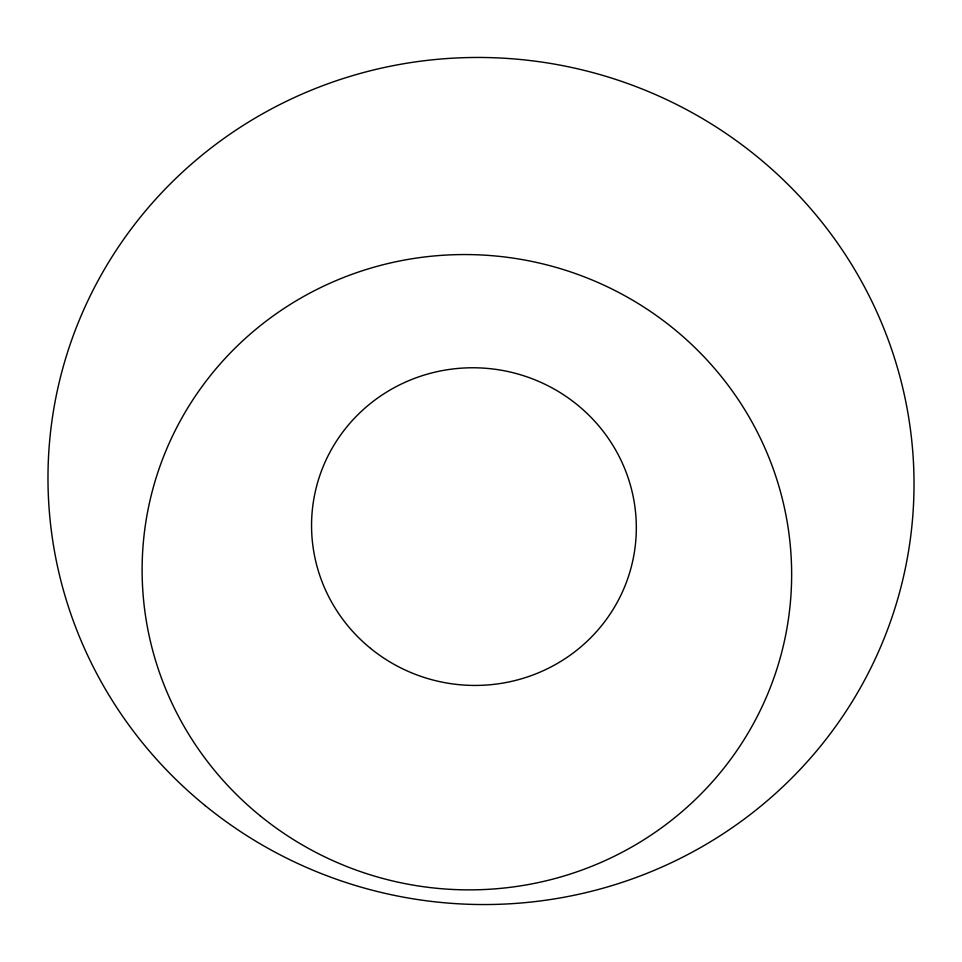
<?xml version="1.0" encoding="UTF-8"?>
<svg xmlns="http://www.w3.org/2000/svg" width="962" height="962" viewBox="0 0 962 962"><rect width="100%" height="100%" fill="white"/><g stroke="black" fill="none" stroke-linecap="round" stroke-linejoin="round"><path stroke-width="1.44" d="M260.017 815.668A324.94 317.484 8.8 0 0 787.132 627.188A324.94 317.484 8.8 0 0 353.487 273.773A324.94 317.484 8.8 0 0 260.017 815.668M370.514 648.34A162.47 158.742 8.8 0 0 634.066 554.1A162.47 158.742 8.8 0 0 417.243 377.381A162.47 158.742 8.8 0 0 370.514 648.34M205.183 805.615A433.261 423.316 8.8 0 0 908.008 554.304A433.261 423.316 8.8 0 0 329.81 83.081A433.261 423.316 8.8 0 0 205.183 805.615"/></g></svg>
